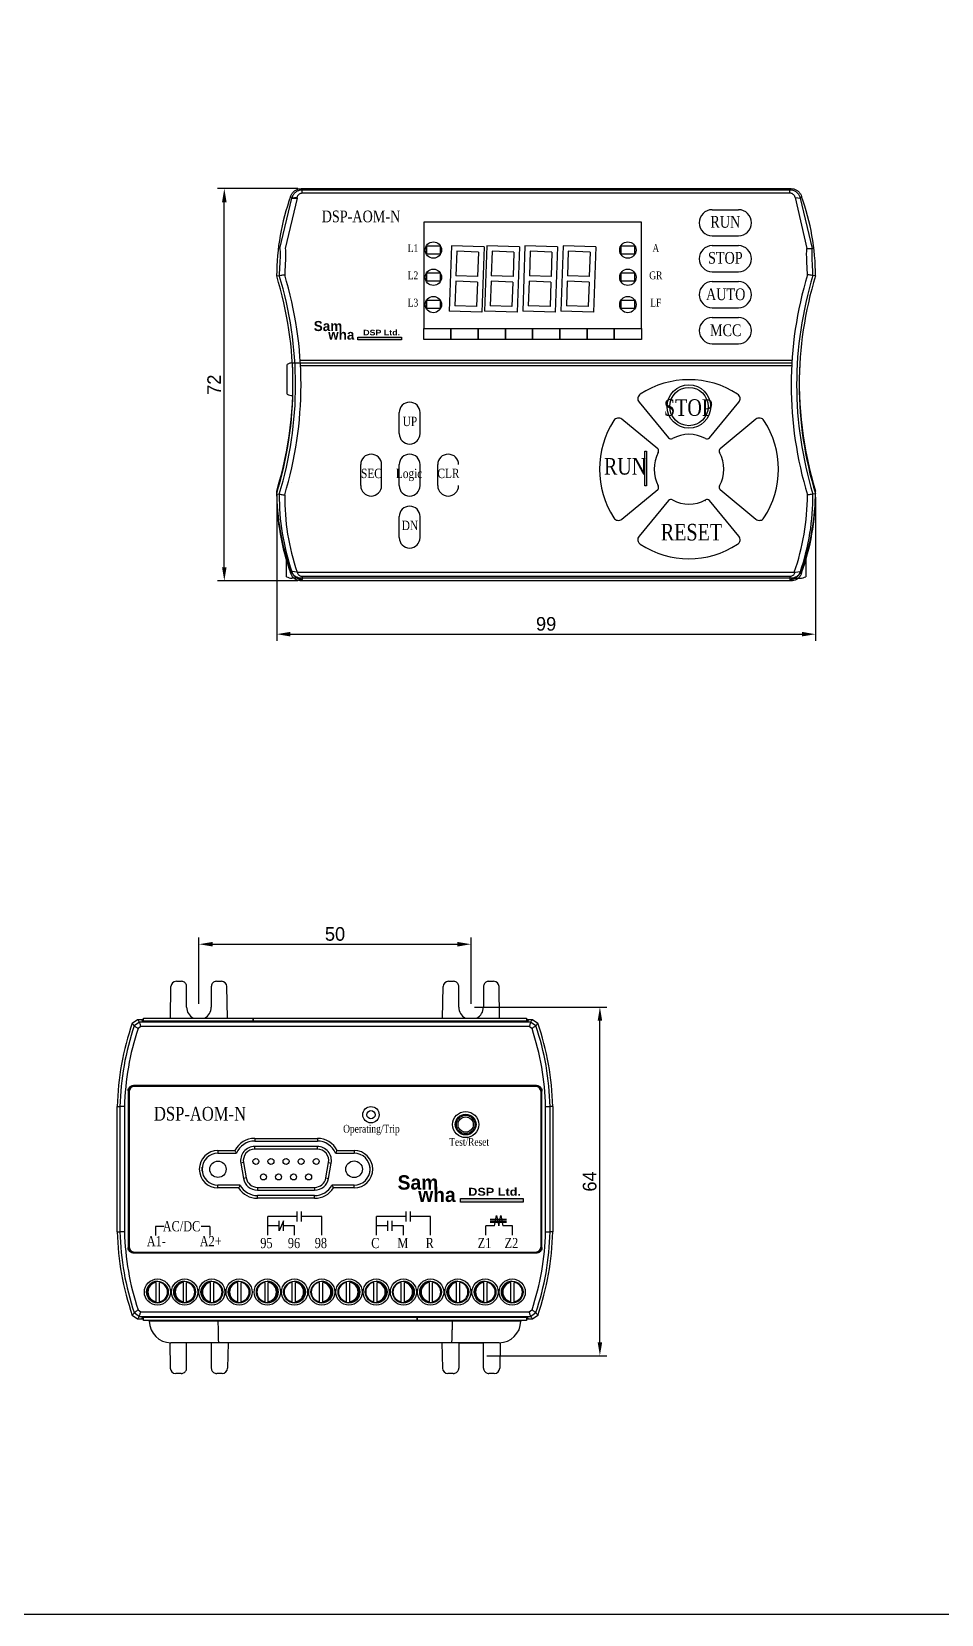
# Model space of a CAD drawing. Header units: millimetres. Extents: x 79 to 919, y 65 to 646.
# Drawn here: x 328 to 495.2, y 65 to 355.5 of the extents above; entities that cross this region are included whole.
import ezdxf
from ezdxf.enums import TextEntityAlignment as Align

# ---------------------------------------------------------------- set-up
doc = ezdxf.new("R2010")
doc.units = ezdxf.units.MM
doc.linetypes.add('HIDDEN', pattern=[0.375, 0.25, -0.125])
for name, color, linetype in [('02___PRT_ALL_AXES', 7, 'Continuous'), ('03___PRT_ALL_CURVES', 7, 'Continuous'), ('40', 4, 'Continuous'), ('DEFAULT_2', 8, 'HIDDEN'), ('도면층1', 7, 'Continuous')]:
    doc.layers.add(name, color=color, linetype=linetype)
doc.styles.add('SS', font='batang.ttc', dxfattribs={"width": 0.8})
doc.styles.get("Standard").update_dxf_attribs({"font": 'BareunDotumPro1.ttf'})
doc.dimstyles.new('ISO-25', dxfattribs={"dimtxt": 2.5, "dimasz": 2.5, "dimexe": 1.25, "dimexo": 0.625, "dimtad": 1, "dimtxsty": 'Standard', "dimcen": 2.5, "dimadec": 0, "dimazin": 0, "dimtfac": 1, "dimtmove": 0, "dimatfit": 3, "dimfxl": 0, "dimarcsym": 0})

# ---------------------------------------------------------------- blocks, each defined once
blk = doc.blocks.new('*D49')
at = {"color": 0, "lineweight": -2}
for p, q in [((376.92, 326.7), (362.18, 326.7)), ((363.43, 257.2), (363.43, 324.2)), ((376.92, 254.7), (362.18, 254.7))]:
    blk.add_line(p, q, dxfattribs=at)
at = {"color": 0}
for points in [[(363.85, 324.2), (363.01, 324.2), (363.43, 326.7)], [(363.01, 257.2), (363.85, 257.2), (363.43, 254.7)]]:
    blk.add_solid(points, dxfattribs=at)
at = {"layer": 'Defpoints', "color": 0}
for p in [(363.43, 326.7), (377.54, 326.7), (377.54, 254.7)]:
    blk.add_point(p, dxfattribs=at)
at = {"color": 0, "insert": (361.56, 290.7), "char_height": 2.5, "attachment_point": 5, "rotation": 90}
blk.add_mtext('72', dxfattribs=at)
blk = doc.blocks.new('*D50')
at = {"color": 0, "lineweight": -2}
for p, q in [((373.05, 270.07), (373.05, 243.66)), ((472.05, 270.06), (472.05, 243.66)), ((375.55, 244.91), (469.55, 244.91))]:
    blk.add_line(p, q, dxfattribs=at)
at = {"color": 0}
for points in [[(375.55, 245.33), (375.55, 244.5), (373.05, 244.91)], [(469.55, 244.5), (469.55, 245.33), (472.05, 244.91)]]:
    blk.add_solid(points, dxfattribs=at)
at = {"layer": 'Defpoints', "color": 0}
for p in [(373.05, 270.69), (472.05, 270.68), (472.05, 244.91)]:
    blk.add_point(p, dxfattribs=at)
at = {"color": 0, "insert": (422.55, 246.79), "char_height": 2.5, "attachment_point": 5}
blk.add_mtext('99', dxfattribs=at)
blk = doc.blocks.new('*D57')
at = {"color": 0, "lineweight": -2}
for p, q in [((358.77, 177.07), (358.77, 189.25)), ((408.77, 177.07), (408.77, 189.25)), ((361.27, 188), (406.27, 188))]:
    blk.add_line(p, q, dxfattribs=at)
at = {"color": 0}
for points in [[(361.27, 188.41), (361.27, 187.58), (358.77, 188)], [(406.27, 187.58), (406.27, 188.41), (408.77, 188)]]:
    blk.add_solid(points, dxfattribs=at)
at = {"layer": 'Defpoints', "color": 0}
for p in [(408.77, 188), (358.77, 176.45), (408.77, 176.45)]:
    blk.add_point(p, dxfattribs=at)
at = {"color": 0, "insert": (383.77, 189.87), "char_height": 2.5, "attachment_point": 5}
blk.add_mtext('50', dxfattribs=at)
blk = doc.blocks.new('*D58')
at = {"color": 0, "lineweight": -2}
for p, q in [((409.39, 176.45), (433.68, 176.45)), ((432.43, 114.95), (432.43, 173.95)), ((411.66, 112.45), (433.68, 112.45))]:
    blk.add_line(p, q, dxfattribs=at)
at = {"color": 0}
for points in [[(432.85, 173.95), (432.02, 173.95), (432.43, 176.45)], [(432.02, 114.95), (432.85, 114.95), (432.43, 112.45)]]:
    blk.add_solid(points, dxfattribs=at)
at = {"layer": 'Defpoints', "color": 0}
for p in [(408.77, 176.45), (432.43, 176.45), (411.04, 112.45)]:
    blk.add_point(p, dxfattribs=at)
at = {"color": 0, "insert": (430.56, 144.45), "char_height": 2.5, "attachment_point": 5, "rotation": 90}
blk.add_mtext('64', dxfattribs=at)

msp = doc.modelspace()

# ---------------------------------------------------------------- hatches: boundary and pattern name
for points in [[(387.965, 298.954), (387.965, 299.411), (395.994, 299.411), (395.994, 298.954)], [(406.846, 140.666), (406.846, 141.319), (418.316, 141.319), (418.316, 140.666)]]:
    msp.add_hatch(color=5).paths.add_polyline_path(points)

# ---------------------------------------------------------------- linework, layer by layer
at = {"color": 0, "linetype": 'Continuous'}
for p, q in [((377.542, 326.7), (467.554, 326.7)), ((467.357, 326.439), (377.74, 326.439)), ((377.74, 325.855), (377.74, 326.439)), ((467.357, 325.855), (377.74, 325.855)), ((467.357, 325.855), (467.357, 326.439)), ((376.791, 325.091), (375.829, 324.961)), ((468.305, 325.091), (469.267, 324.961)), ((373.048, 310.68), (373.523, 310.751)), ((472.048, 310.68), (471.574, 310.751)), ((375.957, 294.7), (467.691, 294.7)), ((377.374, 295.2), (467.722, 295.2)), ((377.405, 294.7), (467.691, 294.7)), ((377.432, 294.2), (467.664, 294.2)), ((373.048, 270.68), (373.523, 270.609)), ((375.705, 272.7), (375.733, 272.721)), ((472.048, 270.68), (471.574, 270.609)), ((376.791, 256.31), (375.829, 256.439)), ((376.791, 256.31), (468.306, 256.31)), ((468.306, 256.31), (469.267, 256.439)), ((467.555, 255.2), (377.541, 255.2)), ((467.555, 254.7), (377.541, 254.7)), ((377.728, 255.547), (467.357, 255.547)), ((377.739, 255.547), (377.739, 254.962)), ((467.357, 255.547), (467.357, 254.962))]:
    msp.add_line(p, q, dxfattribs=at)
at = {"color": 0}
for p, q in [((373.625, 315.68), (375.829, 324.961)), ((376.791, 324.961), (374.626, 315.68)), ((375.829, 324.961), (376.791, 324.961)), ((468.305, 325.091), (470.466, 315.68)), ((471.466, 315.68), (469.267, 324.961)), ((470.466, 315.68), (471.466, 315.68))]:
    msp.add_line(p, q, dxfattribs=at)
for p, q in [((453.082, 322.828), (457.882, 322.828)), ((400.068, 320.523), (400.068, 301.023)), ((440.065, 320.523), (400.068, 320.523)), ((440.065, 301.023), (440.065, 320.523)), ((453.082, 318.028), (457.882, 318.028)), ((405.166, 316.224), (404.748, 304.232)), ((411.163, 316.015), (405.166, 316.224)), ((406.131, 315.19), (405.974, 310.693)), ((410.128, 315.051), (406.131, 315.19)), ((410.128, 315.051), (409.971, 310.553)), ((411.163, 316.015), (410.744, 304.022)), ((411.666, 316.224), (411.248, 304.232)), ((417.663, 316.015), (411.666, 316.224)), ((412.631, 315.19), (412.474, 310.693)), ((416.628, 315.051), (412.631, 315.19)), ((416.628, 315.051), (416.471, 310.553)), ((417.663, 316.015), (417.244, 304.022)), ((418.666, 316.224), (418.248, 304.232)), ((424.663, 316.015), (418.666, 316.224)), ((419.631, 315.19), (419.474, 310.693)), ((423.628, 315.051), (419.631, 315.19)), ((423.628, 315.051), (423.471, 310.553)), ((424.663, 316.015), (424.244, 304.022)), ((425.666, 316.224), (425.248, 304.232)), ((431.663, 316.015), (425.666, 316.224)), ((426.631, 315.19), (426.474, 310.693)), ((430.628, 315.051), (426.631, 315.19)), ((430.628, 315.051), (430.471, 310.553)), ((431.663, 316.015), (431.244, 304.022)), ((453.082, 316.228), (457.882, 316.228)), ((453.082, 311.428), (457.882, 311.428)), ((405.939, 309.693), (405.782, 305.196)), ((409.936, 309.554), (405.939, 309.693)), ((409.971, 310.553), (405.974, 310.693)), ((409.936, 309.554), (409.779, 305.057)), ((412.439, 309.693), (412.282, 305.196)), ((416.436, 309.554), (412.439, 309.693)), ((416.471, 310.553), (412.474, 310.693)), ((416.436, 309.554), (416.279, 305.057)), ((419.439, 309.693), (419.282, 305.196)), ((423.436, 309.554), (419.439, 309.693)), ((423.471, 310.553), (419.474, 310.693)), ((423.436, 309.554), (423.279, 305.057)), ((426.439, 309.693), (426.282, 305.196)), ((430.436, 309.554), (426.439, 309.693)), ((430.471, 310.553), (426.474, 310.693)), ((430.436, 309.554), (430.279, 305.057)), ((453.082, 309.628), (457.882, 309.628)), ((409.779, 305.057), (405.782, 305.196)), ((416.279, 305.057), (412.282, 305.196)), ((423.279, 305.057), (419.282, 305.196)), ((430.279, 305.057), (426.282, 305.196)), ((400.068, 302.523), (400.068, 301.023)), ((410.744, 304.022), (404.748, 304.232)), ((417.244, 304.022), (411.248, 304.232)), ((424.244, 304.022), (418.248, 304.232)), ((431.244, 304.022), (425.248, 304.232)), ((453.082, 304.828), (457.882, 304.828)), ((453.082, 303.028), (457.882, 303.028)), ((400.068, 301.023), (440.065, 301.023)), ((453.082, 298.228), (457.882, 298.228)), ((374.957, 288.968), (374.957, 294.432)), ((395.559, 281.734), (395.559, 285.574)), ((399.399, 281.734), (399.399, 285.574)), ((388.482, 272.189), (388.482, 276.029)), ((392.322, 272.189), (392.322, 276.029)), ((395.559, 272.189), (395.559, 276.029)), ((399.399, 272.189), (399.399, 276.029)), ((402.637, 272.189), (402.637, 276.029)), ((395.559, 262.644), (395.559, 266.484)), ((399.399, 262.644), (399.399, 266.484)), ((374.86, 255.468), (374.86, 258.932)), ((470.236, 258.932), (470.236, 255.468)), ((377.541, 255.2), (375.86, 255.2)), ((467.555, 255.2), (469.236, 255.2)), ((376.826, 138.018), (371.397, 138.018)), ((374.282, 137.248), (373.502, 135.38)), ((381.332, 138.018), (377.606, 138.018)), ((396.826, 138.018), (391.397, 138.018)), ((401.332, 138.018), (397.606, 138.018)), ((412.245, 137.507), (415.278, 137.507)), ((412.245, 137.248), (415.278, 137.248)), ((412.245, 136.99), (415.278, 136.99)), ((413.06, 136.314), (413.45, 138.182)), ((413.45, 138.182), (413.84, 136.314)), ((413.84, 136.314), (414.23, 138.182)), ((414.23, 138.182), (414.62, 136.314)), ((352.396, 136.209), (350.798, 136.209)), ((360.798, 136.209), (359.199, 136.209)), ((373.502, 136.314), (371.397, 136.314)), ((376.332, 136.314), (374.282, 136.314)), ((393.502, 136.314), (391.397, 136.314)), ((396.332, 136.314), (394.282, 136.314)), ((413.06, 136.314), (411.462, 136.314)), ((416.397, 136.314), (414.62, 136.314)), ((406.502, 114.848), (411.037, 114.848))]:
    msp.add_line(p, q)
at = {"color": 5}
for p, q in [((387.965, 299.411), (395.994, 299.411)), ((387.965, 298.954), (387.965, 299.411)), ((395.994, 299.411), (395.994, 298.954)), ((395.994, 298.954), (387.965, 298.954)), ((406.846, 141.319), (418.316, 141.319)), ((406.846, 140.666), (406.846, 141.319)), ((418.316, 140.666), (406.846, 140.666)), ((418.316, 141.319), (418.316, 140.666))]:
    msp.add_line(p, q, dxfattribs=at)
at = {"color": 7, "linetype": 'Continuous'}
for p, q in [((439.624, 287.503), (445.038, 280.928)), ((452.545, 280.928), (457.958, 287.503)), ((443.058, 278.948), (436.482, 284.362)), ((461.1, 284.362), (454.525, 278.948)), ((436.482, 266.027), (443.058, 271.441)), ((454.525, 271.441), (461.1, 266.027)), ((445.038, 269.461), (439.624, 262.886)), ((457.958, 262.886), (452.545, 269.461)), ((353.524, 174.448), (353.625, 180.215)), ((354.625, 181.198), (355.502, 181.198)), ((356.502, 176.448), (356.502, 180.198)), ((361.037, 180.198), (361.037, 176.448)), ((362.037, 181.198), (362.915, 181.198)), ((364.015, 174.448), (363.915, 180.215)), ((403.524, 174.448), (403.625, 180.215)), ((404.625, 181.198), (405.502, 181.198)), ((406.502, 176.448), (406.502, 180.198)), ((411.037, 180.198), (411.037, 176.448)), ((412.037, 181.198), (412.915, 181.198)), ((414.015, 174.448), (413.915, 180.215)), ((348.58, 174.448), (368.705, 174.448)), ((348.58, 173.859), (348.58, 174.448)), ((368.705, 174.448), (368.705, 173.859)), ((368.707, 174.448), (418.957, 174.448)), ((368.707, 173.859), (368.707, 174.448)), ((418.957, 174.448), (418.957, 173.859)), ((346.531, 173.526), (347.475, 174.198)), ((347.829, 173.702), (346.883, 173.023)), ((347.475, 174.198), (348.58, 174.198)), ((348.095, 172.874), (347.582, 172.506)), ((419.711, 173.702), (347.829, 173.702)), ((419.444, 172.874), (348.095, 172.874)), ((348.221, 174.198), (348.39, 173.859)), ((419.149, 173.859), (348.39, 173.859)), ((418.957, 174.198), (420.064, 174.198)), ((419.318, 174.198), (419.149, 173.859)), ((419.958, 172.506), (419.444, 172.874)), ((420.657, 173.023), (419.71, 173.702)), ((420.064, 174.198), (421.008, 173.526)), ((345.745, 161.072), (345.745, 132.323)), ((345.745, 161.072), (345.77, 161.048)), ((345.77, 161.048), (345.77, 132.348)), ((345.92, 160.898), (345.92, 132.498)), ((420.794, 162.072), (346.745, 162.072)), ((346.745, 162.072), (346.77, 162.048)), ((420.77, 162.048), (346.77, 162.048)), ((420.62, 161.898), (346.92, 161.898)), ((420.794, 162.072), (420.77, 162.048)), ((421.62, 132.498), (421.62, 160.898)), ((421.794, 161.072), (421.77, 161.048)), ((421.77, 132.348), (421.77, 161.048)), ((421.794, 132.323), (421.794, 161.072)), ((343.77, 135.198), (343.77, 158.198)), ((343.77, 158.198), (344.266, 158.192)), ((344.266, 158.192), (344.266, 135.203)), ((345.094, 158.192), (344.266, 158.192)), ((345.094, 158.177), (345.094, 135.218)), ((422.446, 158.192), (423.274, 158.192)), ((422.446, 135.218), (422.446, 158.177)), ((423.77, 158.198), (423.274, 158.192)), ((423.274, 135.203), (423.274, 158.192)), ((423.77, 158.198), (423.77, 135.198)), ((369.02, 152.368), (369.02, 151.868)), ((369.02, 152.368), (380.52, 152.368)), ((369.02, 151.868), (380.52, 151.868)), ((380.52, 152.368), (380.52, 151.868)), ((362.27, 150.133), (362.27, 149.633)), ((362.27, 150.133), (365.368, 150.133)), ((362.27, 149.633), (365.689, 149.633)), ((369.02, 150.368), (369.02, 150.868)), ((380.52, 150.868), (369.02, 150.868)), ((380.52, 150.368), (369.02, 150.368)), ((380.52, 150.368), (380.52, 150.868)), ((383.851, 149.633), (387.27, 149.633)), ((384.171, 150.133), (387.27, 150.133)), ((387.27, 150.133), (387.27, 149.633)), ((366.952, 147.903), (366.459, 147.816)), ((366.459, 147.816), (366.953, 145.016)), ((366.952, 147.903), (367.445, 145.103)), ((382.094, 145.103), (382.588, 147.903)), ((382.586, 145.016), (383.08, 147.816)), ((382.588, 147.903), (383.08, 147.816)), ((362.27, 143.263), (362.27, 143.763)), ((366.343, 143.763), (362.27, 143.763)), ((366.057, 143.263), (362.27, 143.263)), ((367.445, 145.103), (366.953, 145.016)), ((369.513, 143.368), (369.513, 142.868)), ((369.513, 143.368), (380.026, 143.368)), ((369.513, 142.868), (380.026, 142.868)), ((380.026, 143.368), (380.026, 142.868)), ((382.094, 145.103), (382.586, 145.016)), ((387.27, 143.763), (383.197, 143.763)), ((387.27, 143.263), (383.483, 143.263)), ((387.27, 143.263), (387.27, 143.763)), ((369.513, 141.368), (369.513, 141.868)), ((380.026, 141.868), (369.513, 141.868)), ((380.026, 141.368), (369.513, 141.368)), ((380.026, 141.368), (380.026, 141.868)), ((371.397, 134.616), (371.397, 138.018)), ((373.502, 135.38), (373.502, 137.248)), ((374.282, 135.38), (374.282, 137.248)), ((376.826, 137.084), (376.826, 138.953)), ((377.606, 137.084), (377.606, 138.953)), ((381.332, 134.616), (381.332, 138.018)), ((391.397, 134.616), (391.397, 138.018)), ((393.502, 135.38), (393.502, 137.248)), ((394.282, 135.38), (394.282, 137.248)), ((396.826, 137.084), (396.826, 138.953)), ((397.606, 137.084), (397.606, 138.953)), ((401.332, 134.616), (401.332, 138.018)), ((343.77, 135.198), (344.266, 135.203)), ((345.094, 135.203), (344.266, 135.203)), ((350.798, 136.209), (350.798, 134.511)), ((360.798, 136.209), (360.798, 134.511)), ((376.332, 134.616), (376.332, 136.314)), ((396.332, 134.616), (396.332, 136.314)), ((411.462, 134.616), (411.462, 136.314)), ((416.397, 134.616), (416.397, 136.314)), ((422.446, 135.203), (423.274, 135.203)), ((423.77, 135.198), (423.274, 135.203)), ((345.745, 132.323), (345.77, 132.348)), ((346.745, 131.323), (346.77, 131.348)), ((346.745, 131.323), (420.794, 131.323)), ((346.77, 131.348), (420.77, 131.348)), ((346.92, 131.498), (420.62, 131.498)), ((420.794, 131.323), (420.77, 131.348)), ((421.794, 132.323), (421.77, 132.348)), ((350.907, 122.373), (350.907, 125.922)), ((351.507, 122.373), (351.507, 125.922)), ((355.907, 122.373), (355.907, 125.922)), ((356.507, 122.373), (356.507, 125.922)), ((360.907, 122.373), (360.907, 125.922)), ((361.507, 122.373), (361.507, 125.922)), ((365.907, 122.373), (365.907, 125.922)), ((366.507, 122.373), (366.507, 125.922)), ((370.907, 122.373), (370.907, 125.922)), ((371.507, 122.373), (371.507, 125.922)), ((375.907, 122.373), (375.907, 125.922)), ((376.507, 122.373), (376.507, 125.922)), ((380.907, 122.373), (380.907, 125.922)), ((381.507, 122.373), (381.507, 125.922)), ((385.907, 122.373), (385.907, 125.922)), ((386.507, 122.373), (386.507, 125.922)), ((390.907, 122.373), (390.907, 125.922)), ((391.507, 122.373), (391.507, 125.922)), ((395.907, 122.373), (395.907, 125.922)), ((396.507, 122.373), (396.507, 125.922)), ((401.097, 122.373), (401.097, 125.922)), ((401.697, 122.373), (401.697, 125.922)), ((406.097, 122.373), (406.097, 125.922)), ((406.697, 122.373), (406.697, 125.922)), ((411.097, 122.373), (411.097, 125.922)), ((411.697, 122.373), (411.697, 125.922)), ((416.097, 122.373), (416.097, 125.922)), ((416.697, 122.373), (416.697, 125.922)), ((347.475, 119.198), (346.531, 119.869)), ((346.883, 120.372), (347.829, 119.694)), ((348.582, 119.198), (347.475, 119.198)), ((347.582, 120.889), (348.095, 120.521)), ((347.829, 119.694), (419.711, 119.694)), ((348.095, 120.521), (419.444, 120.521)), ((348.221, 119.198), (348.39, 119.536)), ((348.39, 119.536), (419.149, 119.536)), ((348.582, 118.948), (348.582, 119.536)), ((398.832, 119.536), (398.832, 118.948)), ((398.835, 118.948), (398.835, 119.536)), ((418.96, 119.536), (418.96, 118.948)), ((420.064, 119.198), (418.96, 119.198)), ((419.318, 119.198), (419.149, 119.536)), ((419.444, 120.521), (419.958, 120.889)), ((419.71, 119.694), (420.657, 120.372)), ((421.008, 119.869), (420.064, 119.198)), ((398.832, 118.948), (348.582, 118.948)), ((349.63, 118.948), (349.633, 118.778)), ((417.907, 118.778), (349.633, 118.778)), ((362.268, 118.778), (362.268, 118.948)), ((418.96, 118.948), (398.835, 118.948)), ((405.271, 118.778), (405.272, 118.948)), ((417.91, 118.948), (417.907, 118.778)), ((353.421, 114.871), (353.503, 110.18)), ((413.907, 114.848), (353.632, 114.848)), ((356.502, 110.198), (356.502, 114.848)), ((361.037, 114.848), (361.037, 110.198)), ((364.118, 114.848), (364.037, 110.18)), ((403.421, 114.848), (403.503, 110.18)), ((406.502, 114.848), (406.502, 110.198)), ((411.037, 110.198), (411.037, 114.848)), ((414.119, 114.871), (414.037, 110.18)), ((355.502, 109.198), (354.502, 109.198)), ((363.037, 109.198), (362.037, 109.198)), ((405.502, 109.198), (404.502, 109.198)), ((413.037, 109.198), (412.037, 109.198))]:
    msp.add_line(p, q, dxfattribs=at)
for points in [[(79.485, 646.03), (919.402, 646.03), (919.402, 64.992), (79.485, 64.992)], [(400.068, 301.023), (405.068, 301.023), (405.068, 299.023), (400.068, 299.023)], [(405.068, 301.023), (410.068, 301.023), (410.068, 299.023), (405.068, 299.023)], [(410.068, 301.023), (415.068, 301.023), (415.068, 299.023), (410.068, 299.023)], [(415.068, 301.023), (420.068, 301.023), (420.068, 299.023), (415.068, 299.023)], [(420.068, 301.023), (425.068, 301.023), (425.068, 299.023), (420.068, 299.023)], [(425.068, 301.023), (430.068, 301.023), (430.068, 299.023), (425.068, 299.023)], [(430.068, 301.023), (435.068, 301.023), (435.068, 299.023), (430.068, 299.023)], [(435.068, 301.023), (440.068, 301.023), (440.068, 299.023), (435.068, 299.023)]]:
    msp.add_lwpolyline(points, close=True)
at = {"color": 5}
msp.add_lwpolyline([(440.663, 278.506), (441.019, 278.506), (441.019, 272.152), (440.663, 272.152)], close=True, dxfattribs=at)
at = {"color": 1}
for radius in [3.995, 3.521]:
    msp.add_circle((448.791, 286.697), radius, dxfattribs=at)
at = {"color": 7, "linetype": 'Continuous'}
for centre, radius in [((407.77, 154.898), 2.4), ((407.77, 154.898), 1.9), ((407.77, 154.898), 1.7), ((407.77, 154.898), 1.4), ((369.23, 148.118), 0.55), ((372, 148.118), 0.55), ((374.77, 148.118), 0.55), ((377.54, 148.118), 0.55), ((380.31, 148.118), 0.55), ((370.62, 145.278), 0.55), ((373.39, 145.278), 0.55), ((376.15, 145.278), 0.55), ((378.92, 145.278), 0.55), ((351.142, 124.148), 2.4), ((351.142, 124.148), 2), ((356.142, 124.148), 2.4), ((356.142, 124.148), 2), ((361.142, 124.148), 2.4), ((361.142, 124.148), 2), ((366.142, 124.148), 2.4), ((366.142, 124.148), 2), ((371.332, 124.148), 2.4), ((371.332, 124.148), 2), ((376.332, 124.148), 2.4), ((376.332, 124.148), 2), ((381.332, 124.148), 2.4), ((381.332, 124.148), 2), ((386.332, 124.148), 2.4), ((386.332, 124.148), 2), ((391.332, 124.148), 2.4), ((391.332, 124.148), 2), ((396.332, 124.148), 2.4), ((396.332, 124.148), 2), ((401.332, 124.148), 2.4), ((401.332, 124.148), 2), ((406.332, 124.148), 2.4), ((406.332, 124.148), 2), ((411.332, 124.148), 2.4), ((411.332, 124.148), 2), ((416.332, 124.148), 2.4), ((416.332, 124.148), 2)]:
    msp.add_circle(centre, radius, dxfattribs=at)
at = {"color": 0, "linetype": 'Continuous'}
for centre, radius, start, end in [((415.703, 310.659), 42.655, 160.00266, 179.9711), ((429.393, 310.659), 42.655, 0.0289, 19.99734), ((307.882, 290.68), 69.64, 343.12119, 16.87881), ((537.215, 290.68), 69.64, 163.1212, 196.8788), ((307.882, 290.68), 68.167, 342.93847, 17.06153), ((307.882, 290.68), 68.641, 342.99797, 17.00203), ((537.215, 290.68), 68.641, 162.99797, 197.00203), ((537.215, 290.68), 68.167, 162.93847, 197.06153), ((307.882, 291.18), 68.167, 342.93847, 2.95976), ((537.215, 291.18), 68.167, 177.04024, 197.06153), ((415.494, 271.202), 42.446, 180.02916, 200.04478), ((415.494, 270.702), 42.446, 180.02916, 200.04478), ((429.602, 271.202), 42.446, 339.95522, 359.97084), ((429.602, 270.702), 42.446, 339.95522, 359.97084)]:
    msp.add_arc(centre, radius, start, end, dxfattribs=at)
for centre, radius, start, end in [((453.082, 320.428), 2.4, 90, 270), ((457.882, 320.428), 2.4, 270, 90), ((453.082, 313.828), 2.4, 90, 270), ((457.882, 313.828), 2.4, 270, 90), ((453.082, 307.228), 2.4, 90, 270), ((457.882, 307.228), 2.4, 270, 90), ((453.082, 300.628), 2.4, 90, 270), ((457.882, 300.628), 2.4, 270, 90), ((375.957, 292.7), 2, 90, 120), ((448.791, 275.195), 16.428, 57.03505, 122.96495), ((375.957, 290.7), 2, 240, 270), ((440.396, 288.139), 1, 122.96495, 219.46417), ((457.186, 288.139), 1, 320.53583, 57.03505), ((397.479, 285.574), 1.92, 0, 180), ((448.791, 275.195), 16.428, 147.03505, 212.96495), ((435.847, 283.59), 1, 50.53583, 147.03505), ((461.736, 283.59), 1, 32.96495, 129.46417), ((448.791, 275.195), 16.428, 327.03505, 32.96495), ((397.479, 281.734), 1.92, 180, 0), ((390.402, 276.029), 1.92, 0, 180), ((397.479, 276.029), 1.92, 0, 180), ((404.557, 276.029), 1.92, 0, 180), ((390.402, 272.189), 1.92, 180, 0), ((397.479, 272.189), 1.92, 180, 0), ((404.557, 272.189), 1.92, 180, 0), ((397.479, 266.484), 1.92, 0, 180), ((435.847, 266.8), 1, 212.96495, 309.46417), ((461.736, 266.8), 1, 230.53583, 327.03505), ((397.479, 262.644), 1.92, 180, 0), ((440.396, 262.25), 1, 140.53583, 237.03505), ((457.186, 262.25), 1, 302.96495, 39.46417), ((448.791, 275.195), 16.428, 237.03505, 302.96495), ((375.86, 257.2), 2, 240, 270), ((469.236, 257.2), 2, 270, 300)]:
    msp.add_arc(centre, radius, start, end)
at = {"color": 7, "linetype": 'Continuous'}
for centre, radius, start, end in [((442.634, 278.524), 0.6, 331.60155, 45), ((445.462, 281.352), 0.6, 225, 298.39845), ((448.791, 275.195), 6.4, 61.60155, 118.39845), ((452.121, 281.352), 0.6, 241.60155, 315), ((454.949, 278.524), 0.6, 135, 208.39845), ((448.791, 275.195), 6.4, 151.60155, 208.39845), ((448.791, 275.195), 6.4, 331.60155, 28.39845), ((442.634, 271.865), 0.6, 315, 28.39845), ((454.949, 271.865), 0.6, 151.60155, 225), ((445.462, 269.037), 0.6, 61.60155, 135), ((448.791, 275.195), 6.4, 241.60155, 298.39845), ((452.121, 269.037), 0.6, 45, 118.39845), ((354.625, 180.198), 1, 90, 179), ((362.915, 180.198), 1, 1, 90), ((404.625, 180.198), 1, 90, 179), ((412.915, 180.198), 1, 1, 90), ((358.77, 176.448), 2.267, 180, 242.3898), ((358.77, 176.448), 2.267, 297.6102, 0), ((408.77, 176.448), 2.267, 180, 242.3898), ((408.77, 176.448), 2.267, 297.6102, 0), ((393.758, 157.106), 50, 160.82791, 178.74912), ((393.758, 157.106), 49.504, 161.24388, 178.74287), ((393.758, 157.106), 48.677, 161.5561, 178.73961), ((373.782, 157.106), 48.677, 1.26039, 18.4439), ((373.782, 157.106), 49.504, 1.25713, 18.75612), ((373.782, 157.106), 50, 1.25088, 19.17209), ((346.92, 160.898), 1, 90, 180), ((420.62, 160.898), 1, 0, 90), ((369.02, 148.268), 4.1, 90, 152.94355), ((369.02, 148.268), 3.6, 90, 157.71793), ((380.52, 148.268), 4.1, 27.05719, 90), ((380.52, 148.268), 3.6, 22.28207, 90), ((362.27, 146.698), 3.435, 90, 270), ((362.27, 146.698), 2.935, 90, 270), ((369.02, 148.268), 2.6, 90, 190), ((369.02, 148.268), 2.1, 90, 190), ((380.52, 148.268), 2.6, 350, 90), ((380.52, 148.268), 2.1, 350, 90), ((387.27, 146.698), 3.435, 270, 90), ((387.27, 146.698), 2.935, 270, 90), ((369.513, 145.468), 4.1, 212.5345, 270), ((369.513, 145.468), 3.6, 208.26896, 270), ((369.513, 145.468), 2.6, 190, 270), ((369.513, 145.468), 2.1, 190, 270), ((380.026, 145.468), 2.1, 270, 350), ((380.026, 145.468), 2.6, 270, 350), ((380.026, 145.468), 3.6, 270, 331.73104), ((380.026, 145.468), 4.1, 270, 327.4655), ((393.758, 136.289), 50, 181.25088, 199.17209), ((393.758, 136.289), 49.504, 181.25713, 198.75612), ((393.758, 136.289), 48.677, 181.26039, 198.4439), ((373.782, 136.289), 48.677, 341.5561, 358.73961), ((373.782, 136.289), 49.504, 341.24388, 358.74287), ((373.782, 136.289), 50, 340.82791, 358.74912), ((346.92, 132.498), 1, 180, 270), ((420.62, 132.498), 1, 270, 0), ((351.207, 124.148), 1.8, 99.59407, 260.40593), ((351.207, 124.148), 1.8, 279.59407, 80.40593), ((356.207, 124.148), 1.8, 99.59407, 260.40593), ((356.207, 124.148), 1.8, 279.59407, 80.40593), ((361.207, 124.148), 1.8, 99.59407, 260.40593), ((361.207, 124.148), 1.8, 279.59407, 80.40593), ((366.207, 124.148), 1.8, 99.59407, 260.40593), ((366.207, 124.148), 1.8, 279.59407, 80.40593), ((371.207, 124.148), 1.8, 99.59407, 260.40593), ((371.207, 124.148), 1.8, 279.59407, 80.40593), ((376.207, 124.148), 1.8, 99.59407, 260.40593), ((376.207, 124.148), 1.8, 279.59407, 80.40593), ((381.207, 124.148), 1.8, 99.59407, 260.40593), ((381.207, 124.148), 1.8, 279.59407, 80.40593), ((386.207, 124.148), 1.8, 99.59407, 260.40593), ((386.207, 124.148), 1.8, 279.59407, 80.40593), ((391.207, 124.148), 1.8, 99.59407, 260.40593), ((391.207, 124.148), 1.8, 279.59407, 80.40593), ((396.207, 124.148), 1.8, 99.59407, 260.40593), ((396.207, 124.148), 1.8, 279.59407, 80.40593), ((401.397, 124.148), 1.8, 99.59407, 260.40593), ((401.397, 124.148), 1.8, 279.59407, 80.40593), ((406.397, 124.148), 1.8, 99.59407, 260.40593), ((406.397, 124.148), 1.8, 279.59407, 80.40593), ((411.397, 124.148), 1.8, 99.59407, 260.40593), ((411.397, 124.148), 1.8, 279.59407, 80.40593), ((416.397, 124.148), 1.8, 99.59407, 260.40593), ((416.397, 124.148), 1.8, 279.59407, 80.40593), ((353.632, 118.848), 4, 181, 270), ((413.907, 118.848), 4, 270, 359), ((354.502, 110.198), 1, 181, 270), ((363.037, 110.198), 1, 270, 359), ((404.502, 110.198), 1, 181, 270), ((413.037, 110.198), 1, 270, 359)]:
    msp.add_arc(centre, radius, start, end, dxfattribs=at)
at = {"color": 0, "linetype": 'Continuous', "lineweight": 30}
for centre, radius, start, end in [((415.852, 270.226), 42.332, 179.48101, 199.00748), ((417.966, 270.172), 43.446, 179.61885, 198.60517), ((426.837, 270.652), 43.739, 340.82626, 359.74882), ((429.244, 270.226), 42.331, 340.99186, 0.51836)]:
    msp.add_arc(centre, radius, start, end, dxfattribs=at)
at = {"color": 0, "linetype": 'Continuous'}
for points, knots in [([(375.62, 325.246), (375.666, 325.41), (375.803, 325.73), (376.124, 326.141), (376.542, 326.458), (377.025, 326.656), (377.371, 326.7), (377.542, 326.7)], [0, 0, 0, 0, 0.511333, 1.0323552, 1.5468254, 2.0689922, 2.580345, 2.580345, 2.580345, 2.580345]), ([(377.74, 326.439), (377.68, 326.439), (377.449, 326.429), (377.046, 326.338), (376.577, 326.088), (376.186, 325.718), (375.948, 325.323), (375.855, 325.058), (375.829, 324.961)], [0, 0, 0, 0, 0.1775295, 0.6958921, 1.2214747, 1.752988, 2.2902276, 2.5906036, 2.5906036, 2.5906036, 2.5906036]), ([(377.74, 325.855), (377.71, 325.855), (377.594, 325.85), (377.393, 325.803), (377.159, 325.673), (376.965, 325.482), (376.848, 325.277), (376.803, 325.141), (376.791, 325.091)], [0, 0, 0, 0, 0.0887961, 0.3480053, 0.6118454, 0.8807697, 1.1551737, 1.3096202, 1.3096202, 1.3096202, 1.3096202]), ([(377.74, 326.439), (377.707, 326.483), (377.641, 326.57), (377.575, 326.657), (377.542, 326.7)], [0, 0, 0, 0, 0.16378411, 0.32731508, 0.32731508, 0.32731508, 0.32731508]), ([(467.357, 326.439), (467.39, 326.483), (467.456, 326.57), (467.522, 326.657), (467.554, 326.7)], [0, 0, 0, 0, 0.16377984, 0.32731509, 0.32731509, 0.32731509, 0.32731509]), ([(469.267, 324.961), (469.25, 325.025), (469.175, 325.259), (468.973, 325.636), (468.601, 326.025), (468.145, 326.299), (467.715, 326.42), (467.449, 326.439), (467.357, 326.439)], [0, 0, 0, 0, 0.1980069, 0.7356355, 1.2674527, 1.7932197, 2.3131438, 2.590628, 2.590628, 2.590628, 2.590628]), ([(468.305, 325.091), (468.297, 325.124), (468.261, 325.245), (468.162, 325.439), (467.978, 325.641), (467.751, 325.783), (467.536, 325.846), (467.403, 325.856), (467.357, 325.855)], [0, 0, 0, 0, 0.1018824, 0.3769638, 0.6465187, 0.9107861, 1.170871, 1.3096379, 1.3096379, 1.3096379, 1.3096379]), ([(467.554, 326.7), (467.725, 326.7), (468.071, 326.656), (468.553, 326.459), (468.972, 326.142), (469.293, 325.731), (469.43, 325.41), (469.476, 325.246)], [0, 0, 0, 0, 0.511326, 1.0326555, 1.5471386, 2.0690103, 2.580345, 2.580345, 2.580345, 2.580345]), ([(375.829, 324.961), (375.794, 325.009), (375.724, 325.104), (375.655, 325.198), (375.62, 325.246)], [0, 0, 0, 0, 0.17668652, 0.35309034, 0.35309034, 0.35309034, 0.35309034]), ([(469.267, 324.961), (469.302, 325.009), (469.372, 325.104), (469.442, 325.198), (469.476, 325.246)], [0, 0, 0, 0, 0.17668739, 0.35309034, 0.35309034, 0.35309034, 0.35309034]), ([(373.625, 315.68), (373.64, 315.52), (373.782, 313.741), (373.522, 312.189), (373.523, 310.68)], [9.760584, 9.760584, 9.760584, 9.760584, 10.205472, 14.7305582, 14.7305582, 14.7305582, 14.7305582]), ([(374.626, 315.68), (374.639, 315.531), (374.773, 313.76), (374.521, 312.199), (374.521, 310.68)], [9.8629236, 9.8629236, 9.8629236, 9.8629236, 10.2802829, 14.8372417, 14.8372417, 14.8372417, 14.8372417]), ([(470.575, 310.68), (470.575, 312.208), (470.326, 313.772), (470.454, 315.539), (470.466, 315.68)], [0, 0, 0, 0, 4.5823635, 4.9767752, 4.9767752, 4.9767752, 4.9767752]), ([(471.574, 310.68), (471.574, 312.197), (471.317, 313.753), (471.453, 315.529), (471.466, 315.68)], [0, 0, 0, 0, 4.5503142, 4.9726839, 4.9726839, 4.9726839, 4.9726839]), ([(373.523, 310.751), (373.633, 310.768), (373.855, 310.801), (374.188, 310.851), (374.41, 310.884), (374.521, 310.9)], [0, 0, 0, 0, 0.335688, 0.672235, 1.0096419, 1.0096419, 1.0096419, 1.0096419]), ([(471.574, 310.751), (471.463, 310.768), (471.241, 310.801), (470.909, 310.851), (470.686, 310.884), (470.575, 310.9)], [0, 0, 0, 0, 0.3356867, 0.6722338, 1.0096419, 1.0096419, 1.0096419, 1.0096419]), ([(373.523, 270.609), (373.633, 270.593), (373.855, 270.56), (374.188, 270.51), (374.41, 270.477), (374.521, 270.461)], [0, 0, 0, 0, 0.335688, 0.672235, 1.0096419, 1.0096419, 1.0096419, 1.0096419]), ([(471.574, 270.609), (471.463, 270.593), (471.241, 270.56), (470.909, 270.51), (470.686, 270.477), (470.575, 270.461)], [0, 0, 0, 0, 0.3356867, 0.6722338, 1.0096419, 1.0096419, 1.0096419, 1.0096419]), ([(377.541, 255.2), (377.371, 255.2), (377.025, 255.245), (376.542, 255.441), (376.124, 255.758), (375.803, 256.169), (375.666, 256.49), (375.619, 256.653)], [0, 0, 0, 0, 0.5111311, 1.032255, 1.546541, 2.0682048, 2.5793444, 2.5793444, 2.5793444, 2.5793444]), ([(375.829, 256.439), (375.794, 256.391), (375.724, 256.296), (375.654, 256.201), (375.619, 256.153)], [0, 0, 0, 0, 0.17723855, 0.35418953, 0.35418953, 0.35418953, 0.35418953]), ([(377.541, 254.7), (377.371, 254.7), (377.025, 254.745), (376.542, 254.941), (376.124, 255.258), (375.803, 255.669), (375.666, 255.99), (375.619, 256.153)], [0, 0, 0, 0, 0.5111311, 1.032255, 1.546541, 2.0682048, 2.5793444, 2.5793444, 2.5793444, 2.5793444]), ([(375.829, 256.439), (375.846, 256.375), (375.921, 256.142), (376.124, 255.765), (376.495, 255.376), (376.951, 255.102), (377.381, 254.981), (377.647, 254.962), (377.739, 254.962)], [0, 0, 0, 0, 0.1977806, 0.7352051, 1.266848, 1.7924702, 2.3122769, 2.5896543, 2.5896543, 2.5896543, 2.5896543]), ([(376.791, 256.31), (376.799, 256.277), (376.835, 256.157), (376.934, 255.963), (377.118, 255.761), (377.345, 255.619), (377.56, 255.556), (377.693, 255.547), (377.739, 255.547)], [0, 0, 0, 0, 0.1017626, 0.3767326, 0.6461959, 0.9103902, 1.1704174, 1.3091309, 1.3091309, 1.3091309, 1.3091309]), ([(467.357, 254.962), (467.416, 254.962), (467.648, 254.973), (468.05, 255.064), (468.519, 255.313), (468.91, 255.683), (469.149, 256.078), (469.242, 256.342), (469.267, 256.439)], [0, 0, 0, 0, 0.1774413, 0.6956961, 1.2211311, 1.7524621, 2.289489, 2.5896302, 2.5896302, 2.5896302, 2.5896302]), ([(467.357, 255.547), (467.387, 255.547), (467.502, 255.552), (467.704, 255.599), (467.938, 255.729), (468.131, 255.92), (468.248, 256.124), (468.293, 256.26), (468.306, 256.31)], [0, 0, 0, 0, 0.088752, 0.3479083, 0.6116744, 0.8805037, 1.1547927, 1.3091134, 1.3091134, 1.3091134, 1.3091134]), ([(469.477, 256.653), (469.431, 256.49), (469.294, 256.169), (468.973, 255.758), (468.554, 255.442), (468.072, 255.245), (467.726, 255.2), (467.555, 255.2)], [0, 0, 0, 0, 0.5111383, 1.0319531, 1.5462262, 2.0681867, 2.5793443, 2.5793443, 2.5793443, 2.5793443]), ([(469.477, 256.153), (469.431, 255.99), (469.294, 255.669), (468.973, 255.258), (468.554, 254.942), (468.072, 254.745), (467.726, 254.7), (467.555, 254.7)], [0, 0, 0, 0, 0.5111383, 1.0319531, 1.5462262, 2.0681867, 2.5793443, 2.5793443, 2.5793443, 2.5793443]), ([(469.267, 256.439), (469.302, 256.391), (469.372, 256.296), (469.442, 256.201), (469.477, 256.153)], [0, 0, 0, 0, 0.17723766, 0.35418953, 0.35418953, 0.35418953, 0.35418953]), ([(377.739, 254.962), (377.706, 254.918), (377.64, 254.831), (377.574, 254.744), (377.541, 254.7)], [0, 0, 0, 0, 0.16435651, 0.32846575, 0.32846575, 0.32846575, 0.32846575]), ([(467.357, 254.962), (467.39, 254.918), (467.456, 254.831), (467.522, 254.744), (467.555, 254.7)], [0, 0, 0, 0, 0.16436078, 0.32846575, 0.32846575, 0.32846575, 0.32846575])]:
    msp.add_open_spline(points, degree=3, knots=knots, dxfattribs=at)
at = {"color": 7, "linetype": 'Continuous'}
msp.add_open_spline([(451.823, 269.445), (451.839, 269.453), (451.855, 269.461), (451.871, 269.468)], degree=3, dxfattribs=at)
for points, knots in [([(356.502, 180.198), (356.502, 180.302), (356.469, 180.512), (356.325, 180.795), (356.1, 181.02), (355.816, 181.164), (355.606, 181.198), (355.502, 181.198)], [0, 0, 0, 0, 0.3128443, 0.6257071, 0.9385998, 1.2515225, 1.5644638, 1.5644638, 1.5644638, 1.5644638]), ([(362.037, 181.198), (361.933, 181.198), (361.723, 181.164), (361.44, 181.02), (361.215, 180.795), (361.07, 180.512), (361.037, 180.302), (361.037, 180.198)], [0, 0, 0, 0, 0.3129412, 0.6258639, 0.9387567, 1.2516195, 1.5644638, 1.5644638, 1.5644638, 1.5644638]), ([(406.502, 180.198), (406.502, 180.302), (406.469, 180.512), (406.325, 180.795), (406.1, 181.02), (405.816, 181.164), (405.606, 181.198), (405.502, 181.198)], [0, 0, 0, 0, 0.3128443, 0.6257071, 0.9385998, 1.2515225, 1.5644638, 1.5644638, 1.5644638, 1.5644638]), ([(412.037, 181.198), (411.933, 181.198), (411.723, 181.164), (411.44, 181.02), (411.215, 180.795), (411.07, 180.512), (411.037, 180.302), (411.037, 180.198)], [0, 0, 0, 0, 0.3129412, 0.6258639, 0.9387567, 1.2516195, 1.5644638, 1.5644638, 1.5644638, 1.5644638]), ([(346.883, 173.024), (346.848, 173.073), (346.771, 173.182), (346.654, 173.35), (346.572, 173.468), (346.531, 173.526)], [0, 0, 0, 0, 0.18024777, 0.40064801, 0.61349574, 0.61349574, 0.61349574, 0.61349574]), ([(346.882, 173.024), (346.957, 172.967), (347.119, 172.864), (347.345, 172.683), (347.503, 172.566), (347.582, 172.506)], [0, 0, 0, 0, 0.28246747, 0.5729897, 0.87011684, 0.87011684, 0.87011684, 0.87011684]), ([(347.829, 173.702), (347.794, 173.75), (347.717, 173.858), (347.599, 174.023), (347.516, 174.14), (347.475, 174.198)], [0, 0, 0, 0, 0.17899192, 0.39786681, 0.60925193, 0.60925193, 0.60925193, 0.60925193]), ([(347.829, 173.702), (347.859, 173.612), (347.904, 173.426), (348.003, 173.154), (348.063, 172.968), (348.095, 172.874)], [0, 0, 0, 0, 0.28287008, 0.57326512, 0.86975369, 0.86975369, 0.86975369, 0.86975369]), ([(419.711, 173.702), (419.681, 173.612), (419.635, 173.426), (419.537, 173.154), (419.476, 172.968), (419.444, 172.874)], [0, 0, 0, 0, 0.28287466, 0.57326965, 0.86975368, 0.86975368, 0.86975368, 0.86975368]), ([(419.711, 173.702), (419.745, 173.75), (419.822, 173.858), (419.94, 174.023), (420.023, 174.14), (420.064, 174.198)], [0, 0, 0, 0, 0.17820854, 0.39708416, 0.60925193, 0.60925193, 0.60925193, 0.60925193]), ([(420.657, 173.024), (420.582, 172.967), (420.421, 172.864), (420.194, 172.683), (420.037, 172.566), (419.958, 172.506)], [0, 0, 0, 0, 0.28246279, 0.57298506, 0.87011686, 0.87011686, 0.87011686, 0.87011686]), ([(420.657, 173.024), (420.691, 173.073), (420.768, 173.182), (420.885, 173.349), (420.968, 173.468), (421.008, 173.526)], [0, 0, 0, 0, 0.17945891, 0.39985993, 0.61349574, 0.61349574, 0.61349574, 0.61349574]), ([(345.745, 161.072), (345.745, 161.177), (345.778, 161.387), (345.923, 161.67), (346.148, 161.895), (346.431, 162.039), (346.641, 162.072), (346.745, 162.072)], [0, 0, 0, 0, 0.31286, 0.6256693, 0.9384589, 1.2512679, 1.5641278, 1.5641278, 1.5641278, 1.5641278]), ([(346.77, 162.048), (346.665, 162.048), (346.455, 162.015), (346.172, 161.87), (345.947, 161.645), (345.803, 161.362), (345.77, 161.152), (345.77, 161.048)], [0, 0, 0, 0, 0.3128599, 0.6256689, 0.9384586, 1.2512678, 1.5641278, 1.5641278, 1.5641278, 1.5641278]), ([(421.77, 161.048), (421.77, 161.152), (421.737, 161.362), (421.592, 161.645), (421.367, 161.87), (421.084, 162.015), (420.874, 162.048), (420.77, 162.048)], [0, 0, 0, 0, 0.3128599, 0.6256689, 0.9384586, 1.2512678, 1.5641278, 1.5641278, 1.5641278, 1.5641278]), ([(420.794, 162.072), (420.899, 162.072), (421.109, 162.039), (421.392, 161.895), (421.617, 161.67), (421.761, 161.387), (421.794, 161.177), (421.794, 161.072)], [0, 0, 0, 0, 0.31286, 0.6256693, 0.9384589, 1.2512679, 1.5641278, 1.5641278, 1.5641278, 1.5641278]), ([(365.689, 149.633), (365.652, 149.686), (365.58, 149.795), (365.474, 149.962), (365.404, 150.075), (365.368, 150.133)], [0, 0, 0, 0, 0.19415575, 0.39205987, 0.59372276, 0.59372276, 0.59372276, 0.59372276]), ([(383.851, 149.633), (383.887, 149.686), (383.959, 149.795), (384.066, 149.962), (384.136, 150.075), (384.171, 150.133)], [0, 0, 0, 0, 0.19410924, 0.39200941, 0.59371784, 0.59371784, 0.59371784, 0.59371784]), ([(366.343, 143.763), (366.311, 143.709), (366.246, 143.599), (366.151, 143.433), (366.088, 143.32), (366.057, 143.263)], [0, 0, 0, 0, 0.18852858, 0.38053284, 0.57601707, 0.57601707, 0.57601707, 0.57601707]), ([(383.197, 143.763), (383.229, 143.709), (383.293, 143.599), (383.388, 143.433), (383.451, 143.32), (383.483, 143.263)], [0, 0, 0, 0, 0.18852858, 0.38053284, 0.57601707, 0.57601707, 0.57601707, 0.57601707]), ([(346.745, 131.323), (346.641, 131.323), (346.431, 131.356), (346.148, 131.501), (345.923, 131.726), (345.778, 132.009), (345.745, 132.219), (345.745, 132.323)], [0, 0, 0, 0, 0.31286, 0.6256693, 0.9384589, 1.2512679, 1.5641278, 1.5641278, 1.5641278, 1.5641278]), ([(345.77, 132.348), (345.77, 132.243), (345.803, 132.033), (345.947, 131.75), (346.172, 131.525), (346.455, 131.381), (346.665, 131.348), (346.77, 131.348)], [0, 0, 0, 0, 0.3128599, 0.6256689, 0.9384586, 1.2512678, 1.5641278, 1.5641278, 1.5641278, 1.5641278]), ([(420.77, 131.348), (420.874, 131.348), (421.084, 131.381), (421.367, 131.525), (421.592, 131.75), (421.737, 132.033), (421.77, 132.243), (421.77, 132.348)], [0, 0, 0, 0, 0.3128599, 0.6256689, 0.9384586, 1.2512678, 1.5641278, 1.5641278, 1.5641278, 1.5641278]), ([(421.794, 132.323), (421.794, 132.219), (421.761, 132.009), (421.617, 131.726), (421.392, 131.501), (421.109, 131.356), (420.899, 131.323), (420.794, 131.323)], [0, 0, 0, 0, 0.31286, 0.6256693, 0.9384589, 1.2512679, 1.5641278, 1.5641278, 1.5641278, 1.5641278]), ([(346.883, 120.372), (346.848, 120.323), (346.772, 120.214), (346.654, 120.046), (346.572, 119.927), (346.531, 119.869)], [0, 0, 0, 0, 0.17945891, 0.39985993, 0.61349574, 0.61349574, 0.61349574, 0.61349574]), ([(346.882, 120.372), (346.957, 120.429), (347.119, 120.532), (347.345, 120.713), (347.503, 120.829), (347.582, 120.889)], [0, 0, 0, 0, 0.28246295, 0.57298523, 0.87011684, 0.87011684, 0.87011684, 0.87011684]), ([(347.829, 119.694), (347.794, 119.645), (347.717, 119.538), (347.599, 119.372), (347.516, 119.255), (347.475, 119.198)], [0, 0, 0, 0, 0.17820854, 0.39708416, 0.60925193, 0.60925193, 0.60925193, 0.60925193]), ([(347.829, 119.694), (347.859, 119.783), (347.904, 119.969), (348.003, 120.242), (348.063, 120.428), (348.095, 120.521)], [0, 0, 0, 0, 0.28287466, 0.57326965, 0.86975368, 0.86975368, 0.86975368, 0.86975368]), ([(419.711, 119.694), (419.681, 119.783), (419.635, 119.969), (419.537, 120.242), (419.476, 120.428), (419.444, 120.521)], [0, 0, 0, 0, 0.28287008, 0.57326512, 0.86975369, 0.86975369, 0.86975369, 0.86975369]), ([(419.711, 119.694), (419.745, 119.645), (419.822, 119.537), (419.94, 119.372), (420.024, 119.255), (420.064, 119.198)], [0, 0, 0, 0, 0.17899192, 0.39786681, 0.60925193, 0.60925193, 0.60925193, 0.60925193]), ([(420.657, 120.372), (420.582, 120.429), (420.421, 120.532), (420.194, 120.713), (420.037, 120.829), (419.958, 120.889)], [0, 0, 0, 0, 0.28246763, 0.57298986, 0.87011682, 0.87011682, 0.87011682, 0.87011682]), ([(420.657, 120.372), (420.691, 120.322), (420.768, 120.213), (420.885, 120.046), (420.968, 119.927), (421.008, 119.869)], [0, 0, 0, 0, 0.18024777, 0.40064801, 0.61349574, 0.61349574, 0.61349574, 0.61349574]), ([(362.268, 118.778), (362.268, 118.485), (362.27, 117.914), (362.278, 117.097), (362.288, 116.359), (362.312, 115.764), (362.312, 115.268), (362.368, 115.05), (362.349, 114.848), (362.383, 114.848)], [0, 0, 0, 0, 0.8787524, 1.7109392, 2.4557807, 3.076824, 3.5437717, 3.834118, 3.9358054, 3.9358054, 3.9358054, 3.9358054]), ([(405.271, 118.778), (405.271, 118.485), (405.27, 117.914), (405.261, 117.097), (405.252, 116.359), (405.227, 115.764), (405.227, 115.268), (405.172, 115.05), (405.191, 114.848), (405.157, 114.848)], [0, 0, 0, 0, 0.8787524, 1.7109392, 2.4557807, 3.076824, 3.5437717, 3.834118, 3.9358054, 3.9358054, 3.9358054, 3.9358054]), ([(355.502, 109.198), (355.606, 109.198), (355.816, 109.231), (356.1, 109.375), (356.325, 109.6), (356.469, 109.883), (356.502, 110.093), (356.502, 110.198)], [0, 0, 0, 0, 0.3129412, 0.6258639, 0.9387567, 1.2516195, 1.5644638, 1.5644638, 1.5644638, 1.5644638]), ([(361.037, 110.198), (361.037, 110.093), (361.07, 109.883), (361.215, 109.6), (361.44, 109.375), (361.723, 109.231), (361.933, 109.198), (362.037, 109.198)], [0, 0, 0, 0, 0.3128443, 0.6257071, 0.9385998, 1.2515225, 1.5644638, 1.5644638, 1.5644638, 1.5644638]), ([(405.502, 109.198), (405.606, 109.198), (405.816, 109.231), (406.1, 109.375), (406.325, 109.6), (406.469, 109.883), (406.502, 110.093), (406.502, 110.198)], [0, 0, 0, 0, 0.3129412, 0.6258639, 0.9387567, 1.2516195, 1.5644638, 1.5644638, 1.5644638, 1.5644638]), ([(411.037, 110.198), (411.037, 110.093), (411.07, 109.883), (411.215, 109.6), (411.44, 109.375), (411.723, 109.231), (411.933, 109.198), (412.037, 109.198)], [0, 0, 0, 0, 0.3128443, 0.6257071, 0.9385998, 1.2515225, 1.5644638, 1.5644638, 1.5644638, 1.5644638])]:
    msp.add_open_spline(points, degree=3, knots=knots, dxfattribs=at)
at = {"layer": '02___PRT_ALL_AXES', "color": 7, "linetype": 'Continuous'}
for p, q in [((359.365, 146.325), (359.365, 147.071)), ((390.175, 147.07), (390.175, 146.324))]:
    msp.add_line(p, q, dxfattribs=at)
for centre, radius in [((362.27, 146.698), 1.5), ((387.27, 146.698), 1.525)]:
    msp.add_circle(centre, radius, dxfattribs=at)
for centre, start, end in [((351.207, 124.148), 93.69703, 266.30815), ((356.207, 124.148), 93.69703, 266.30815), ((361.207, 124.148), 93.69703, 266.30815), ((366.207, 124.148), 93.69703, 266.30815), ((371.207, 124.148), 273.69457, 86.30569), ((376.207, 124.148), 273.69457, 86.30569), ((381.207, 124.148), 273.69457, 86.30569), ((386.207, 124.148), 273.69457, 86.30569), ((391.207, 124.148), 273.69457, 86.30569), ((396.207, 124.148), 273.69457, 86.30569), ((401.397, 124.148), 94.22842, 265.77923), ((406.397, 124.148), 94.22842, 265.77923), ((411.397, 124.148), 94.22842, 265.77923), ((416.397, 124.148), 94.22842, 265.77923)]:
    msp.add_arc(centre, 2, start, end, dxfattribs=at)
at = {"layer": '03___PRT_ALL_CURVES', "color": 8}
msp.add_line((400.068, 318.523), (400.068, 303.523), dxfattribs=at)
at = {"layer": '03___PRT_ALL_CURVES', "color": 4, "linetype": 'Continuous'}
for p, q in [((400.549, 316.157), (400.549, 314.757)), ((403.149, 316.157), (400.549, 316.157)), ((400.549, 314.757), (403.149, 314.757)), ((403.149, 314.757), (403.149, 316.157)), ((436.265, 316.157), (436.265, 314.757)), ((438.865, 316.157), (436.265, 316.157)), ((436.265, 314.757), (438.865, 314.757)), ((438.865, 314.757), (438.865, 316.157)), ((400.549, 311.157), (400.549, 309.757)), ((403.149, 311.157), (400.549, 311.157)), ((403.149, 309.757), (403.149, 311.157)), ((436.265, 311.157), (436.265, 309.757)), ((438.865, 311.157), (436.265, 311.157)), ((438.865, 309.757), (438.865, 311.157)), ((400.549, 309.757), (403.149, 309.757)), ((436.265, 309.757), (438.865, 309.757)), ((403.149, 306.157), (400.549, 306.157)), ((400.549, 306.157), (400.549, 304.757)), ((403.149, 304.757), (403.149, 306.157)), ((438.865, 306.157), (436.265, 306.157)), ((436.265, 306.157), (436.265, 304.757)), ((438.865, 304.757), (438.865, 306.157)), ((400.549, 304.757), (403.149, 304.757)), ((436.265, 304.757), (438.865, 304.757))]:
    msp.add_line(p, q, dxfattribs=at)
msp.add_circle((390.367, 156.698), 0.75, dxfattribs=at)
at = {"layer": 'DEFAULT_2', "color": 0, "linetype": 'HIDDEN'}
for p, q in [((374.268, 310.863), (374.276, 310.864)), ((374.351, 310.875), (374.365, 310.877)), ((374.268, 270.498), (374.276, 270.497)), ((374.351, 270.486), (374.365, 270.484)), ((470.745, 270.486), (470.731, 270.484)), ((470.828, 270.498), (470.82, 270.497)), ((376.956, 255.92), (376.962, 255.928))]:
    msp.add_line(p, q, dxfattribs=at)
at = {"layer": '도면층1'}
for centre in [(401.848, 315.42), (437.565, 315.42), (401.848, 310.42), (437.565, 310.42), (401.848, 305.42), (437.565, 305.42), (390.367, 156.698)]:
    msp.add_circle(centre, 1.5, dxfattribs=at)

# ---------------------------------------------------------------- texts
at = {"color": 1, "linetype": 'Continuous', "style": 'SS', "width": 0.8}
msp.add_text('STOP', height=3.0468, dxfattribs=at).set_placement((444.205, 284.987))
at = {"color": 7, "linetype": 'Continuous', "style": 'SS', "width": 0.8}
for s, height, p in [('RUN', 3.0468, (433.173, 274.201)), ('RESET', 3.0468, (443.63, 262.11)), ('DSP-AOM-N', 2.52, (350.497, 155.629))]:
    msp.add_text(s, height=height, dxfattribs=at).set_placement(p)
at = {"color": 20, "attachment_point": 1}
for insert, char_height, width in [((379.862, 302.405), 1.8522, 6.65598), ((395.271, 145.595), 2.646, 9.50854)]:
    msp.add_mtext('{\\fPump Demi Bold LET|b0|i0|c0|p2;Sam}', dxfattribs=dict(at, insert=insert, char_height=char_height, width=width))
at = {"color": 5, "attachment_point": 1}
for insert, char_height, width in [((382.514, 300.82), 1.8522, 6.65598), ((399.059, 143.331), 2.646, 9.50854)]:
    msp.add_mtext('{\\fPump Demi Bold LET|b0|i0|c0|p2;wha}', dxfattribs=dict(at, insert=insert, char_height=char_height, width=width))
at = {"color": 0, "attachment_point": 1}
for insert, char_height, width in [((388.949, 300.787), 1.01593, 7.04487), ((408.252, 143.285), 1.45133, 10.0641)]:
    msp.add_mtext('{\\fArial Black|b0|i0|c0|p34;DSP Ltd.}', dxfattribs=dict(at, insert=insert, char_height=char_height, width=width))
at = {"layer": '40', "color": 0, "style": 'SS', "width": 0.8}
for s, height, p in [('DSP-AOM-N', 2.1528, (388.541, 320.52)), ('RUN', 2.1528, (455.477, 319.521)), ('L1', 1.4352, (398.094, 315.057)), ('A', 1.435, (442.707, 315.057)), ('STOP', 2.1528, (455.477, 312.921)), ('L2', 1.4352, (398.094, 310.057)), ('GR', 1.4352, (442.707, 310.057)), ('AUTO', 2.1528, (455.541, 306.225)), ('L3', 1.4352, (398.094, 305.057)), ('LF', 1.4352, (442.707, 305.057)), ('MCC', 2.1528, (455.541, 299.625)), ('UP', 1.7222, (397.529, 283.105)), ('SEC', 1.7222, (390.452, 273.561)), ('Logic', 1.7222, (397.378, 273.561)), ('CLR', 1.7222, (404.607, 273.561)), ('DN', 1.7222, (397.529, 264.016)), ('Operating/Trip', 1.4352, (390.459, 153.416)), ('Test/Reset', 1.4352, (408.406, 150.996)), ('AC/DC', 1.8658, (355.565, 135.295)), ('A1-', 1.8658, (350.932, 132.569)), ('A2+', 1.8658, (360.932, 132.569)), ('95', 1.8658, (371.169, 132.218)), ('96', 1.8658, (376.234, 132.218)), ('98', 1.8658, (381.169, 132.218)), ('C', 1.866, (391.169, 132.218)), ('M', 1.866, (396.234, 132.218)), ('R', 1.866, (401.169, 132.218)), ('Z1', 1.8658, (411.234, 132.218)), ('Z2', 1.8658, (416.169, 132.218))]:
    msp.add_text(s, height=height, dxfattribs=at).set_placement(p, align=Align.CENTER)

# ---------------------------------------------------------------- dimensions: what is measured, and where the dimension line sits
for base, p1, p2, picture, middle in [((363.43, 326.7), (377.541, 254.7), (377.542, 326.7), '*D49', (361.555, 290.7)), ((432.432470654, 176.447670446), (411.037145125, 112.452670446), (408.769690061, 176.447670446), '*D58', (430.557470654, 144.450170446))]:
    dim = msp.add_linear_dim(base=base, p1=p1, p2=p2, angle=90, dimstyle='ISO-25', override={"dimfxl": 3})
    dim.commit()
    dim.dimension.update_dxf_attribs({"geometry": picture, "text_midpoint": middle})
for base, p1, p2, picture, middle in [((472.048, 244.915), (373.051, 270.69), (472.048, 270.68), '*D50', (422.55, 246.79)), ((408.77, 187.995), (358.77, 176.448), (408.77, 176.448), '*D57', (383.77, 189.87))]:
    dim = msp.add_linear_dim(base=base, p1=p1, p2=p2, dimstyle='ISO-25', override={"dimfxl": 3})
    dim.commit()
    dim.dimension.update_dxf_attribs({"geometry": picture, "text_midpoint": middle})

doc.saveas('drawing.dxf')
